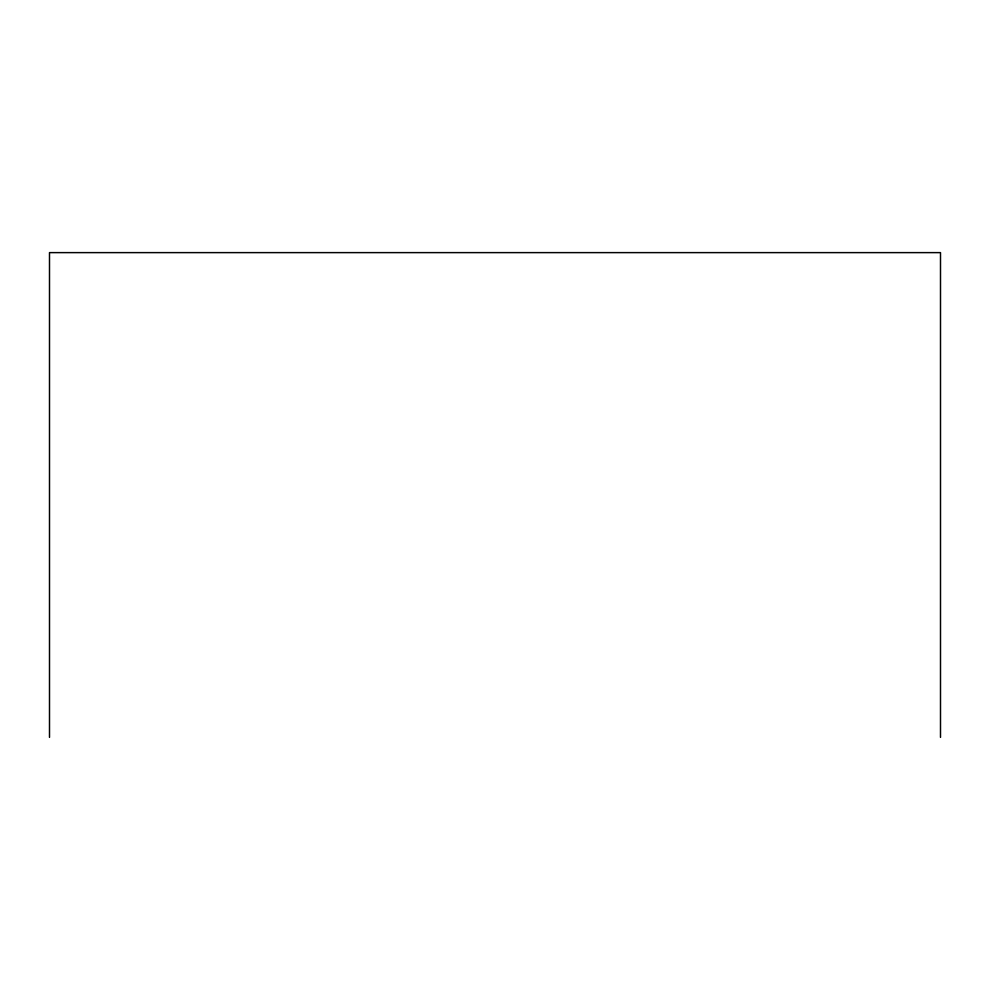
<?xml version="1.0" encoding="UTF-8"?>
<svg xmlns="http://www.w3.org/2000/svg" width="990" height="990" viewBox="0 0 990 990"><rect width="100%" height="100%" fill="white"/><g stroke="black" fill="none" stroke-linecap="round" stroke-linejoin="round"><path stroke-width="1.49" d="M940.5 737.377L940.5 252.623L49.5 252.623L49.5 737.377"/></g></svg>
